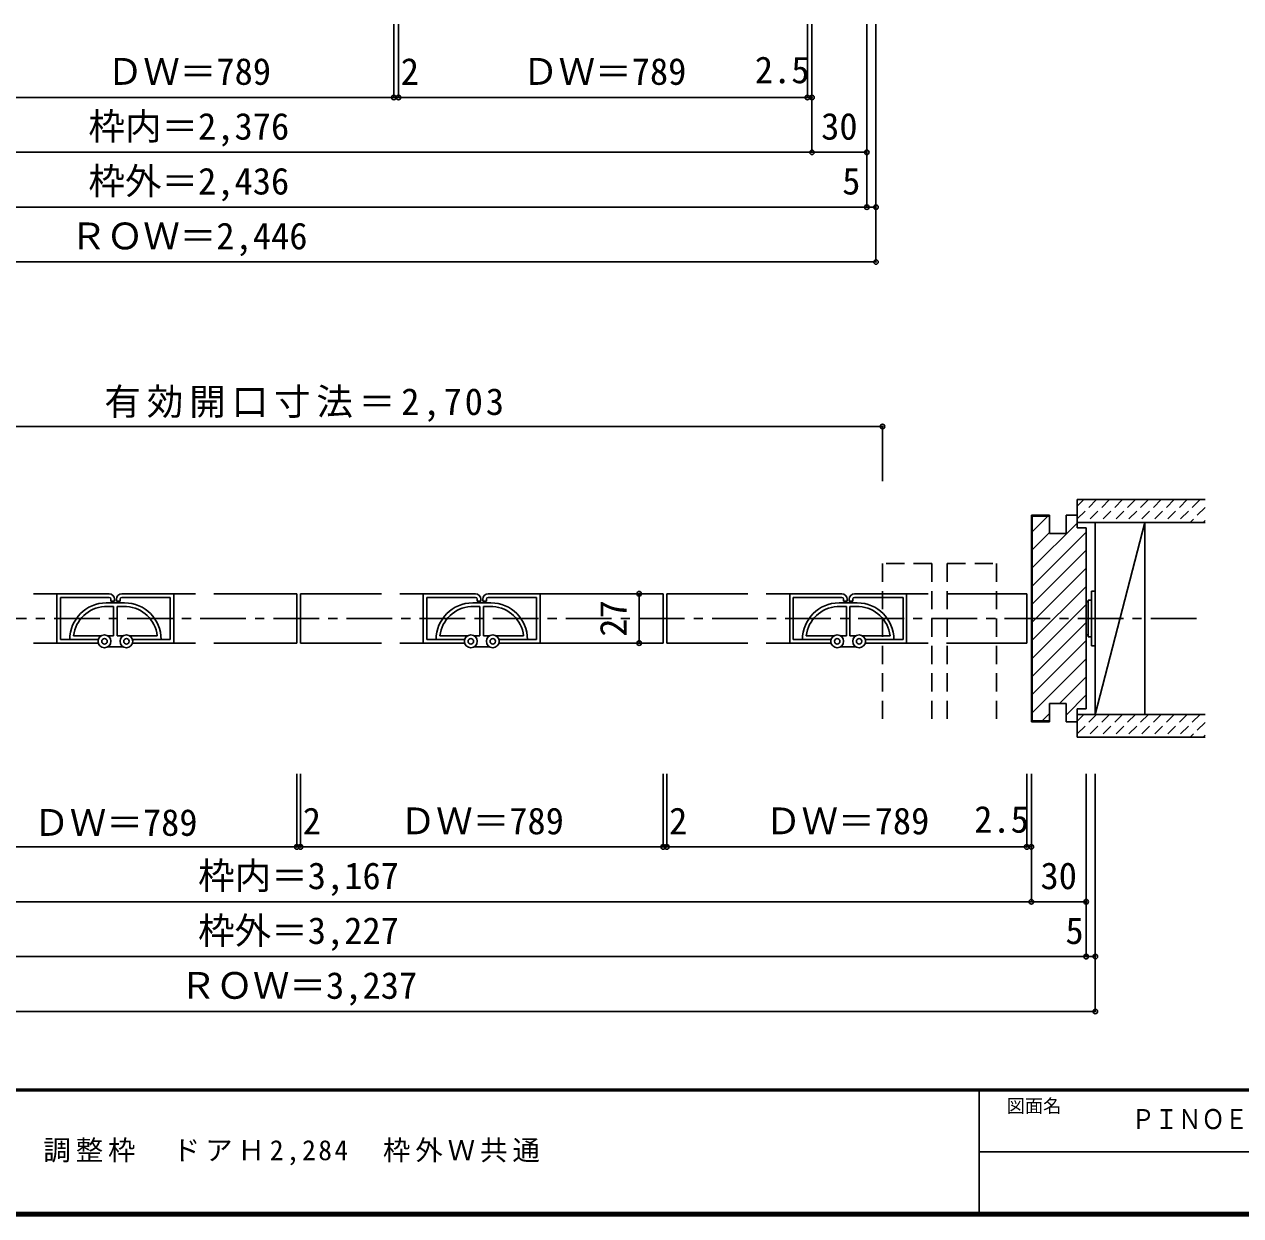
# Model space of a CAD drawing. Units: millimetres at full size, sheet at 1:5; details may follow other scales. Extents: x -973 to 977, y -718 to 696.
# Drawn here: x -521 to 145, y -701 to -49 of the extents above; entities that cross this region are included whole.
import ezdxf
from ezdxf.enums import TextEntityAlignment as Align

# ---------------------------------------------------------------- set-up
doc = ezdxf.new("R2010")
doc.units = ezdxf.units.MM
doc.header["$LTSCALE"] = 5
doc.header["$PDMODE"] = 32
doc.header["$PDSIZE"] = 2.5
for name, pattern in [('CHAIN1', [8, 5, -1, 1, -1]), ('DASHED1', [1.8, 1.2, -0.6]), ('DASHED2', [3, 2, -1])]:
    doc.linetypes.add(name, pattern=pattern)
for name, color, linetype in [('0-0', 2, 'DASHED2'), ('0-1', 4, 'CHAIN1'), ('0-2', 7, 'Continuous'), ('0-3', 2, 'Continuous'), ('0-4', 3, 'Continuous'), ('0-6', 6, 'Continuous'), ('0-7', 7, 'Continuous'), ('0-B', 7, 'Continuous'), ('0-C', 4, 'DASHED1'), ('F-1', 6, 'Continuous'), ('F-A', 7, 'Continuous')]:
    doc.layers.add(name, color=color, linetype=linetype)
doc.styles.add('HG明朝B', font='')
doc.styles.add('ＭＳ ゴシック', font='')
doc.styles.get('HG明朝B').set_extended_font_data('HG明朝B')
doc.styles.get('ＭＳ ゴシック').set_extended_font_data('MS Gothic')

msp = doc.modelspace()

# ---------------------------------------------------------------- linework, layer by layer
at = {"layer": '0-0'}
for p, q in [((-24.202, -344.108), (-51.202, -344.108)), ((-51.202, -344.108), (-51.202, -430.608)), ((-24.202, -344.108), (-24.202, -430.608)), ((-15.802, -344.108), (11.198, -344.108)), ((-15.802, -344.108), (-15.802, -430.608)), ((11.198, -344.108), (11.198, -430.608))]:
    msp.add_line(p, q, dxfattribs=at)
at = {"layer": '0-1'}
msp.add_line((-864.45, -374.108), (125.198, -374.108), dxfattribs=at)
at = {"layer": '0-2'}
for p, q in [((65.198, -321.608), (65.198, -426.608)), ((92.198, -321.608), (65.198, -321.608)), ((65.198, -426.608), (92.198, -321.608)), ((92.198, -426.608), (92.198, -321.608)), ((65.198, -426.608), (92.198, -426.608))]:
    msp.add_line(p, q, dxfattribs=at)
at = {"layer": '0-3'}
for p, q in [((55.198, -309.108), (55.198, -321.608)), ((125.212, -309.108), (55.198, -309.108)), ((125.212, -321.608), (55.198, -321.608)), ((55.198, -426.608), (55.198, -439.108)), ((125.212, -426.608), (55.198, -426.608)), ((125.212, -439.108), (55.198, -439.108))]:
    msp.add_line(p, q, dxfattribs=at)
at = {"layer": '0-4'}
for p, q in [((40.198, -317.608), (30.198, -317.608)), ((30.198, -430.608), (30.198, -317.608)), ((40.198, -318.108), (30.698, -318.108)), ((30.698, -430.108), (30.698, -318.108)), ((40.198, -317.608), (40.198, -327.608)), ((49.198, -317.608), (55.198, -317.608)), ((49.198, -317.608), (49.198, -327.608)), ((55.198, -317.608), (55.198, -324.608)), ((60.198, -324.608), (55.198, -324.608)), ((60.198, -423.608), (60.198, -324.607)), ((40.198, -327.608), (49.198, -327.608)), ((40.198, -420.608), (49.198, -420.608)), ((40.198, -430.608), (40.198, -420.608)), ((49.198, -430.608), (49.198, -420.608)), ((55.198, -423.608), (60.198, -423.608)), ((55.198, -430.608), (55.198, -423.608)), ((40.198, -430.608), (30.198, -430.608)), ((40.198, -430.108), (30.698, -430.108)), ((49.198, -430.608), (55.198, -430.608))]:
    msp.add_line(p, q, dxfattribs=at)
at = {"layer": '0-6'}
for p, q in [((-502.832, -360.608), (-515.685, -360.608)), ((-426.979, -360.608), (-438.832, -360.608)), ((-371.626, -360.608), (-416.979, -360.608)), ((-371.626, -360.608), (-371.626, -387.608)), ((-369.626, -360.608), (-325.273, -360.608)), ((-369.626, -360.608), (-369.626, -387.608)), ((-337.442, -360.608), (-334.57, -360.608)), ((-315.273, -360.608), (-302.42, -360.608)), ((-238.42, -360.608), (-171.214, -360.608)), ((-171.214, -360.608), (-171.214, -387.608)), ((-124.87, -360.608), (-169.214, -360.608)), ((-169.214, -360.608), (-169.214, -387.608)), ((-102.008, -360.608), (-114.87, -360.608)), ((-26.155, -360.608), (-38.008, -360.608)), ((27.698, -360.608), (-16.155, -360.608)), ((27.698, -360.608), (27.698, -387.608)), ((-502.832, -387.608), (-515.685, -387.608)), ((-426.979, -387.608), (-438.832, -387.608)), ((-371.626, -387.608), (-416.979, -387.608)), ((-369.626, -387.608), (-325.273, -387.608)), ((-315.273, -387.608), (-302.42, -387.608)), ((-238.42, -387.608), (-171.214, -387.608)), ((-124.87, -387.608), (-169.214, -387.608)), ((-102.008, -387.608), (-114.87, -387.608)), ((-26.155, -387.608), (-38.008, -387.608)), ((27.698, -387.608), (-16.155, -387.608))]:
    msp.add_line(p, q, dxfattribs=at)
at = {"layer": '0-7'}
for p, q in [((63.198, -359.107), (63.198, -389.107)), ((65.198, -359.107), (63.198, -359.107)), ((65.198, -359.107), (65.198, -389.107)), ((-502.832, -387.608), (-502.832, -360.608)), ((-474.332, -360.608), (-502.832, -360.608)), ((-500.832, -385.608), (-500.832, -362.608)), ((-474.332, -362.608), (-500.832, -362.608)), ((-475.832, -365.608), (-470.832, -365.608)), ((-473.332, -363.608), (-473.332, -364.608)), ((-473.332, -364.608), (-471.332, -364.608)), ((-471.332, -364.608), (-471.332, -363.608)), ((-465.832, -365.608), (-470.832, -365.608)), ((-470.332, -364.608), (-470.332, -363.608)), ((-470.332, -364.608), (-468.332, -364.608)), ((-468.332, -363.608), (-468.332, -364.608)), ((-467.332, -360.608), (-438.832, -360.608)), ((-467.332, -362.608), (-440.832, -362.608)), ((-440.832, -385.608), (-440.832, -362.608)), ((-438.832, -387.608), (-438.832, -360.608)), ((-302.42, -387.608), (-302.42, -360.608)), ((-273.92, -360.608), (-302.42, -360.608)), ((-300.42, -385.608), (-300.42, -362.608)), ((-273.92, -362.608), (-300.42, -362.608)), ((-275.42, -365.608), (-270.42, -365.608)), ((-272.92, -363.608), (-272.92, -364.608)), ((-272.92, -364.608), (-270.92, -364.608)), ((-270.92, -364.608), (-270.92, -363.608)), ((-265.42, -365.608), (-270.42, -365.608)), ((-269.92, -364.608), (-269.92, -363.608)), ((-269.92, -364.608), (-267.92, -364.608)), ((-267.92, -363.608), (-267.92, -364.608)), ((-266.92, -360.608), (-238.42, -360.608)), ((-266.92, -362.608), (-240.42, -362.608)), ((-240.42, -385.608), (-240.42, -362.608)), ((-238.42, -387.608), (-238.42, -360.608)), ((-102.008, -387.608), (-102.008, -360.608)), ((-73.508, -360.608), (-102.008, -360.608)), ((-100.008, -385.608), (-100.008, -362.608)), ((-73.508, -362.608), (-100.008, -362.608)), ((-75.008, -365.608), (-70.008, -365.608)), ((-72.508, -363.608), (-72.508, -364.608)), ((-72.508, -364.608), (-70.508, -364.608)), ((-70.508, -364.608), (-70.508, -363.608)), ((-65.008, -365.608), (-70.008, -365.608)), ((-69.508, -364.608), (-69.508, -363.608)), ((-69.508, -364.608), (-67.508, -364.608)), ((-67.508, -363.608), (-67.508, -364.608)), ((-66.508, -360.608), (-38.008, -360.608)), ((-66.508, -362.608), (-40.008, -362.608)), ((-40.008, -385.608), (-40.008, -362.608)), ((-38.008, -387.608), (-38.008, -360.608)), ((61.198, -365.107), (60.198, -365.107)), ((63.198, -364.107), (61.198, -364.107)), ((61.198, -364.107), (61.198, -384.107)), ((-476.832, -367.635), (-471.832, -367.635)), ((-471.832, -383.608), (-471.832, -367.635)), ((-464.832, -367.635), (-469.832, -367.635)), ((-469.832, -383.608), (-469.832, -367.635)), ((-276.42, -367.635), (-271.42, -367.635)), ((-271.42, -383.608), (-271.42, -367.635)), ((-264.42, -367.635), (-269.42, -367.635)), ((-269.42, -383.608), (-269.42, -367.635)), ((-76.008, -367.635), (-71.008, -367.635)), ((-71.008, -383.608), (-71.008, -367.635)), ((-64.008, -367.635), (-69.008, -367.635)), ((-69.008, -383.608), (-69.008, -367.635)), ((-500.832, -385.608), (-480.186, -385.608)), ((-493.721, -383.608), (-478.635, -383.608)), ((-475.029, -383.608), (-471.832, -383.608)), ((-466.635, -383.608), (-469.832, -383.608)), ((-447.944, -383.608), (-463.029, -383.608)), ((-461.478, -385.608), (-440.832, -385.608)), ((-300.42, -385.608), (-279.774, -385.608)), ((-293.309, -383.608), (-278.223, -383.608)), ((-274.617, -383.608), (-271.42, -383.608)), ((-266.223, -383.608), (-269.42, -383.608)), ((-247.531, -383.608), (-262.617, -383.608)), ((-261.066, -385.608), (-240.42, -385.608)), ((-100.008, -385.608), (-79.362, -385.608)), ((-92.896, -383.608), (-77.811, -383.608)), ((-74.205, -383.608), (-71.008, -383.608)), ((-65.811, -383.608), (-69.008, -383.608)), ((-47.119, -383.608), (-62.205, -383.608)), ((-60.654, -385.608), (-40.008, -385.608)), ((61.198, -383.108), (60.198, -383.108)), ((63.198, -384.107), (61.198, -384.107)), ((-502.832, -387.608), (-480.186, -387.608)), ((-475.029, -389.608), (-470.832, -389.608)), ((-466.635, -389.608), (-470.832, -389.608)), ((-438.832, -387.608), (-461.478, -387.608)), ((-302.42, -387.608), (-279.774, -387.608)), ((-274.617, -389.608), (-270.42, -389.608)), ((-266.223, -389.608), (-270.42, -389.608)), ((-238.42, -387.608), (-261.066, -387.608)), ((-102.008, -387.608), (-79.362, -387.608)), ((-74.205, -389.608), (-70.008, -389.608)), ((-65.811, -389.608), (-70.008, -389.608)), ((-38.008, -387.608), (-60.654, -387.608)), ((65.198, -389.107), (63.198, -389.107))]:
    msp.add_line(p, q, dxfattribs=at)
for centre, radius in [((-476.832, -386.608), 3.5), ((-476.832, -386.608), 1.5), ((-464.832, -386.608), 3.5), ((-464.832, -386.608), 1.5), ((-276.42, -386.608), 3.5), ((-276.42, -386.608), 1.5), ((-264.42, -386.608), 3.5), ((-264.42, -386.608), 1.5), ((-76.008, -386.608), 3.5), ((-76.008, -386.608), 1.5), ((-64.008, -386.608), 3.5), ((-64.008, -386.608), 1.5)]:
    msp.add_circle(centre, radius, dxfattribs=at)
for centre, radius, start, end in [((-475.832, -385.608), 20, 90, 180), ((-474.332, -363.608), 3, 0, 90), ((-474.332, -363.608), 1, 0, 90), ((-467.332, -363.608), 3, 90, 180), ((-467.332, -363.608), 1, 90, 180), ((-465.832, -385.608), 20, 0, 90), ((-275.42, -385.608), 20, 90, 180), ((-273.92, -363.608), 3, 0, 90), ((-273.92, -363.608), 1, 0, 90), ((-266.92, -363.608), 3, 90, 180), ((-266.92, -363.608), 1, 90, 180), ((-265.42, -385.608), 20, 0, 90), ((-75.008, -385.608), 20, 90, 180), ((-73.508, -363.608), 3, 0, 90), ((-73.508, -363.608), 1, 0, 90), ((-66.508, -363.608), 3, 90, 180), ((-66.508, -363.608), 1, 90, 180), ((-65.008, -385.608), 20, 0, 90), ((-475.832, -385.608), 18, 93.18474, 173.62063), ((-465.832, -385.608), 18, 6.37937, 86.81526), ((-275.42, -385.608), 18, 93.18474, 173.62063), ((-265.42, -385.608), 18, 6.37937, 86.81526), ((-75.008, -385.608), 18, 93.18474, 173.62063), ((-65.008, -385.608), 18, 6.37937, 86.81526)]:
    msp.add_arc(centre, radius, start, end, dxfattribs=at)
at = {"layer": '0-B', "color": 4}
for p, q in [((-318.523, -49.108), (-318.523, -89.108)), ((-316.018, -49.108), (-316.018, -89.108)), ((-92.302, -49.108), (-92.302, -89.108)), ((-89.802, -49.108), (-89.802, -119.108)), ((-59.802, -49.108), (-59.802, -149.108)), ((-54.802, -49.108), (-54.802, -149.108)), ((-54.802, -179.108), (-54.802, -49.108)), ((-771.45, -89.108), (-89.802, -89.108)), ((-801.45, -119.108), (-59.802, -119.108)), ((-806.45, -149.108), (-54.802, -149.108)), ((-806.45, -179.108), (-54.802, -179.108)), ((-690.05, -269.108), (-51.202, -269.108)), ((-51.202, -269.108), (-51.202, -299.108)), ((-200.267, -360.608), (-184.316, -360.608)), ((-371.626, -459.108), (-371.626, -499.108)), ((-369.626, -459.108), (-369.626, -499.108)), ((-171.214, -459.108), (-171.214, -499.108)), ((-169.214, -459.108), (-169.214, -499.108)), ((27.698, -459.108), (27.698, -499.108)), ((30.198, -459.108), (30.198, -529.108)), ((60.198, -459.108), (60.198, -559.108)), ((65.198, -459.108), (65.198, -559.108)), ((65.198, -589.108), (65.198, -459.108)), ((-771.45, -499.108), (-371.626, -499.108)), ((-371.626, -499.108), (30.198, -499.108)), ((-801.45, -529.108), (60.198, -529.108)), ((-806.45, -559.108), (65.198, -559.108)), ((-806.45, -589.108), (65.198, -589.108))]:
    msp.add_line(p, q, dxfattribs=at)
msp.add_lwpolyline([(-200.267, -387.608), (-184.316, -387.608), (-184.316, -360.608)], dxfattribs=at)
at = {"layer": '0-B'}
for p in [(-318.523, -89.108), (-316.018, -89.108), (-92.302, -89.108), (-89.802, -89.108), (-89.802, -119.108), (-59.802, -119.108), (-59.802, -149.108), (-54.802, -149.108), (-54.802, -179.108), (-51.202, -269.108), (-184.316, -360.608), (-184.316, -387.608), (-371.626, -499.108), (-369.626, -499.108), (-171.214, -499.108), (-169.214, -499.108), (27.698, -499.108), (30.198, -499.108), (30.198, -529.108), (60.198, -529.108), (60.198, -559.108), (65.198, -559.108), (65.198, -589.108)]:
    msp.add_point(p, dxfattribs=at)
at = {"layer": '0-C'}
for p, q in [((58.848, -309.108), (55.198, -312.757)), ((65.919, -309.108), (55.198, -319.828)), ((72.99, -309.108), (60.49, -321.608)), ((80.061, -309.108), (67.561, -321.608)), ((87.132, -309.108), (74.632, -321.608)), ((94.203, -309.108), (81.703, -321.608)), ((101.274, -309.108), (88.774, -321.608)), ((108.345, -309.108), (95.845, -321.608)), ((115.416, -309.108), (102.916, -321.608)), ((122.487, -309.108), (109.987, -321.608)), ((125.212, -313.454), (117.058, -321.608)), ((125.212, -320.525), (124.129, -321.608)), ((58.848, -426.608), (55.198, -430.257)), ((65.919, -426.608), (55.198, -437.328)), ((72.99, -426.608), (60.49, -439.108)), ((80.061, -426.608), (67.561, -439.108)), ((87.132, -426.608), (74.632, -439.108)), ((94.203, -426.608), (81.703, -439.108)), ((101.274, -426.608), (88.774, -439.108)), ((108.345, -426.608), (95.845, -439.108)), ((115.416, -426.608), (102.916, -439.108)), ((122.487, -426.608), (109.987, -439.108)), ((125.212, -430.954), (117.058, -439.108)), ((125.212, -438.025), (124.129, -439.108))]:
    msp.add_line(p, q, dxfattribs=at)
at = {"layer": '0-C', "linetype": 'Continuous'}
for p, q in [((39.265, -318.108), (30.698, -326.674)), ((49.665, -317.608), (49.198, -318.074)), ((55.198, -321.973), (30.698, -346.473)), ((60.198, -326.873), (30.698, -356.373)), ((40.198, -327.074), (30.698, -336.574)), ((60.198, -336.772), (30.698, -366.272)), ((60.198, -346.672), (30.698, -376.172)), ((60.198, -356.571), (30.698, -386.071)), ((60.198, -366.471), (30.698, -395.971)), ((60.198, -376.37), (30.698, -405.87)), ((60.198, -386.27), (30.698, -415.77)), ((60.198, -396.169), (30.698, -425.669)), ((60.198, -406.069), (45.66, -420.608)), ((60.198, -415.968), (49.198, -426.968)), ((40.198, -426.069), (35.66, -430.608)), ((55.212, -430.192), (54.796, -430.608))]:
    msp.add_line(p, q, dxfattribs=at)
at = {"layer": 'F-1'}
for p, q in [((976.653, -631.667), (-973.347, -631.667)), ((976.653, -632.5), (-973.347, -632.5)), ((1.653, -632.5), (1.653, -699.167)), ((1.653, -665.833), (974.986, -665.834)), ((976.653, -699.167), (-973.347, -699.167)), ((976.653, -700), (-973.347, -700)), ((976.653, -700.833), (-973.347, -700.833))]:
    msp.add_line(p, q, dxfattribs=at)

# ---------------------------------------------------------------- texts
at = {"layer": '0-B', "style": 'ＭＳ ゴシック'}
for s, p in [('ＤＷ＝789', (-475.626, -86.608)), ('2', (-314.768, -86.608)), ('ＤＷ＝789', (-248.41, -86.608)), ('2.5', (-121.06, -85.72)), ('枠内＝2,376', (-485.626, -116.608)), ('30', (-84.802, -116.608)), ('枠外＝2,436', (-485.626, -146.608)), ('5', (-73.28, -146.608)), ('ＲＯＷ＝2,446', (-495.626, -176.608)), ('ＤＷ＝789', (-515.832, -497.454)), ('2', (-368.376, -496.608)), ('ＤＷ＝789', (-315.427, -496.608)), ('2', (-167.964, -496.608)), ('ＤＷ＝789', (-115.515, -496.608)), ('2.5', (-1.06, -495.72)), ('枠内＝3,167', (-425.626, -526.608)), ('30', (35.198, -526.608)), ('枠外＝3,227', (-425.626, -556.608)), ('5', (48.854, -556.608)), ('ＲＯＷ＝3,237', (-435.626, -586.608))]:
    msp.add_text(s, height=14.66, dxfattribs=at).set_placement(p, align=Align.BOTTOM_LEFT)
msp.add_text('27', height=14.66, rotation=90, dxfattribs=at).set_placement((-186.816, -384.108), align=Align.BOTTOM_LEFT)
at = {"layer": '0-B', "insert": (-476.876, -266.608), "char_height": 14.66, "attachment_point": 7, "style": 'ＭＳ ゴシック'}
msp.add_mtext('\\T1.16;有効開口寸法＝2,703', dxfattribs=at)
at = {"layer": 'F-A', "style": 'ＭＳ ゴシック'}
msp.add_text('図面名', height=7.331, dxfattribs=at).set_placement((16.653, -646.667), align=Align.BOTTOM_LEFT)
at = {"layer": 'F-A', "style": 'HG明朝B', "width": 0.85}
msp.add_text('ＰＩＮＯＥＡＲＴＨ', height=11, dxfattribs=at).set_placement((84.986, -656.798), align=Align.BOTTOM_LEFT)
at = {"layer": 'F-A', "insert": (-846.68, -673.333), "char_height": 11, "attachment_point": 7, "style": 'ＭＳ ゴシック'}
msp.add_mtext('\\T1.18;ピノアース\u3000間仕切りシステム・折れ戸\u3000調整枠\u3000ドアＨ2,284\u3000枠外Ｗ共通', dxfattribs=at)

doc.saveas('drawing.dxf')
